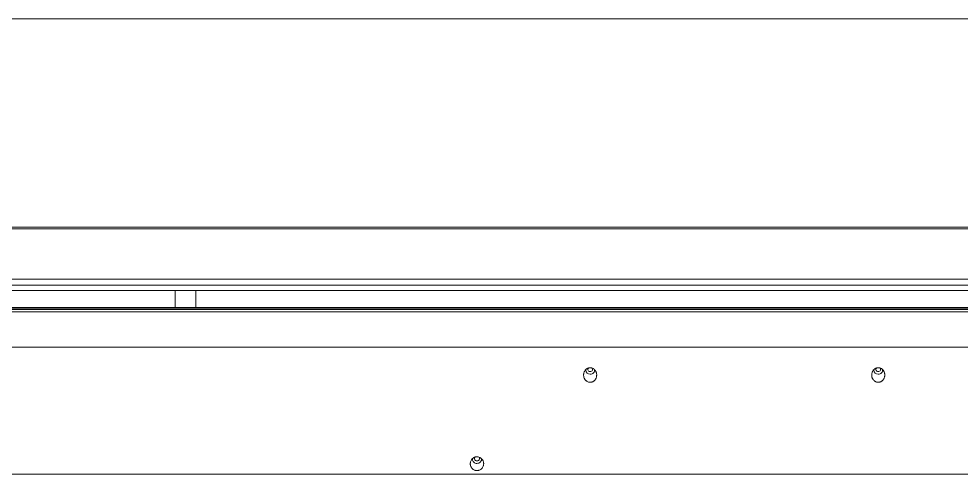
# Model space of a CAD drawing. Header units: inches. Extents: x 3778 to 56227, y -16914 to 35091.
# Drawn here: x 11871.7 to 12009.6, y 17411.9 to 17478.6 of the extents above; entities that cross this region are included whole.
import ezdxf

# ---------------------------------------------------------------- set-up
doc = ezdxf.new("R2010")
doc.units = ezdxf.units.IN
doc.header["$LTSCALE"] = 100
doc.header["$MEASUREMENT"] = 0
doc.layers.add('mark-B', color=2, linetype='Continuous', lineweight=20)
doc.layers.add('RC-LIGHT', color=7, linetype='Continuous')

# ---------------------------------------------------------------- blocks, each defined once
blk = doc.blocks.new('무풍1way 일반')
at = {"layer": 'mark-B'}
for p, q in [((67.26, -399.52), (67.27, -402.05)), ((67.26, -399.52), (67.27, -402.05)), ((70.3, -399.52), (70.29, -402.05)), ((70.3, -399.52), (70.29, -402.05))]:
    blk.add_line(p, q, dxfattribs=at)
for centre, major_axis, start_param, end_param in [((128.03, -411.11), (0.346, 0), 2.380343, 6.283185), ((128.03, -411.11), (0.346, 0), 0, 0.853236), ((170.2, -411.11), (0.346, 0), 2.380343, 6.283185), ((170.2, -411.11), (0.346, 0), 0, 0.853236), ((128.03, -411.21), (-0.641, 0), 6.096653, 6.283185), ((128.03, -411.21), (-0.641, 0), 0, 1.570794), ((128.03, -411.21), (-0.641, 0), 1.570794, 3.288362), ((170.2, -411.21), (-0.641, 0), 6.096653, 6.283185), ((170.2, -411.21), (-0.641, 0), 0, 1.570794), ((170.2, -411.21), (-0.641, 0), 1.570794, 3.288362), ((111.46, -424.26), (-0.666, 0), 6.14093, 6.283185), ((111.46, -424.26), (-0.666, 0), 0, 1.5708), ((111.46, -424.16), (0.372, 0), 2.493546, 6.283185), ((111.46, -424.26), (-0.666, 0), 1.570794, 3.290714), ((111.46, -424.16), (0.372, 0), 0, 0.633621)]:
    blk.add_ellipse(centre, major_axis=major_axis, ratio=0.913545, start_param=start_param, end_param=end_param, dxfattribs=at)
for points, knots in [([(0, -359.74), (38.02, -359.74), (114.05, -359.74), (209.1, -359.74), (285.14, -359.74), (342.16, -359.74), (389.69, -359.74), (422.95, -359.74), (441.96, -359.74), (451.47, -359.74), (456.22, -359.74)], [0, 0, 0, 0, 0.25, 0.5, 0.625, 0.75, 0.875, 0.9375, 0.96875, 1, 1, 1, 1]), ([(0, -359.74), (38.02, -359.74), (114.05, -359.74), (209.1, -359.74), (285.14, -359.74), (342.16, -359.74), (389.69, -359.74), (422.95, -359.74), (441.96, -359.74), (451.47, -359.74), (456.22, -359.74)], [0, 0, 0, 0, 0.25, 0.5, 0.625, 0.75, 0.875, 0.9375, 0.96875, 1, 1, 1, 1]), ([(425.15, -390.48), (420.73, -390.48), (411.87, -390.48), (394.15, -390.48), (363.15, -390.48), (301.15, -390.48), (177.15, -390.48), (70.86, -390.48), (0, -390.48)], [0, 0, 0, 0, 0.03125, 0.0625, 0.125, 0.25, 0.5, 1, 1, 1, 1]), ([(425.15, -390.48), (420.73, -390.48), (411.87, -390.48), (394.15, -390.48), (363.15, -390.48), (301.15, -390.48), (177.15, -390.48), (70.86, -390.48), (0, -390.48)], [0, 0, 0, 0, 0.03125, 0.0625, 0.125, 0.25, 0.5, 1, 1, 1, 1]), ([(426.72, -397.9), (422.27, -397.9), (413.38, -397.9), (395.6, -397.9), (364.49, -397.9), (302.26, -397.9), (213.36, -397.9), (106.68, -397.9), (35.56, -397.9), (0, -397.9)], [0, 0, 0, 0, 0.03125, 0.0625, 0.125, 0.25, 0.5, 0.75, 1, 1, 1, 1]), ([(426.72, -397.9), (422.27, -397.9), (413.38, -397.9), (395.6, -397.9), (364.49, -397.9), (302.26, -397.9), (213.36, -397.9), (106.68, -397.9), (35.56, -397.9), (0, -397.9)], [0, 0, 0, 0, 0.03125, 0.0625, 0.125, 0.25, 0.5, 0.75, 1, 1, 1, 1]), ([(0, -398.74), (71.15, -398.74), (142.3, -398.74), (249.02, -398.74), (284.6, -398.74), (337.96, -398.74), (355.74, -398.74), (382.43, -398.74), (391.32, -398.74), (404.66, -398.74), (409.11, -398.74), (418, -398.74), (422.45, -398.74), (426.89, -398.74)], [0, 0, 0, 0, 0.5, 0.5, 0.75, 0.75, 0.875, 0.875, 0.9375, 0.9375, 0.96875, 0.96875, 1, 1, 1, 1]), ([(0, -398.74), (71.15, -398.74), (142.3, -398.74), (249.02, -398.74), (284.6, -398.74), (337.96, -398.74), (355.74, -398.74), (382.43, -398.74), (391.32, -398.74), (404.66, -398.74), (409.11, -398.74), (418, -398.74), (422.45, -398.74), (426.89, -398.74)], [0, 0, 0, 0, 0.5, 0.5, 0.75, 0.75, 0.875, 0.875, 0.9375, 0.9375, 0.96875, 0.96875, 1, 1, 1, 1]), ([(0, -402.05), (71.15, -402.05), (142.3, -402.05), (249.02, -402.05), (284.59, -402.05), (337.96, -402.05), (355.74, -402.05), (382.42, -402.05), (391.32, -402.05), (404.66, -402.05), (409.1, -402.05), (418, -402.05), (422.44, -402.05), (426.89, -402.05)], [0, 0, 0, 0, 0.5, 0.5, 0.75, 0.75, 0.875, 0.875, 0.9375, 0.9375, 0.96875, 0.96875, 1, 1, 1, 1]), ([(426.89, -402.14), (422.44, -402.14), (417.99, -402.14), (409.1, -402.14), (404.65, -402.14), (391.31, -402.14), (382.42, -402.14), (355.74, -402.14), (337.95, -402.14), (284.59, -402.14), (249.02, -402.14), (142.3, -402.14), (71.15, -402.14), (0, -402.14)], [0, 0, 0, 0, 0.03125, 0.03125, 0.0625, 0.0625, 0.125, 0.125, 0.25, 0.25, 0.5, 0.5, 1, 1, 1, 1]), ([(127.15, -411.49), (127.16, -411.47), (127.16, -411.46), (127.18, -411.43), (127.19, -411.4), (127.21, -411.37), (127.22, -411.34), (127.23, -411.32), (127.27, -411.25), (127.31, -411.2), (127.37, -411.14), (127.38, -411.13), (127.41, -411.1), (127.42, -411.09), (127.45, -411.06), (127.51, -411.02), (127.58, -410.97), (127.62, -410.95), (127.65, -410.93), (127.67, -410.93), (127.74, -410.89), (127.81, -410.87), (127.89, -410.86), (127.9, -410.86), (127.94, -410.85), (127.95, -410.85), (128, -410.85), (128.07, -410.85), (128.14, -410.85), (128.19, -410.86), (128.2, -410.87), (128.23, -410.87), (128.25, -410.88), (128.33, -410.9), (128.39, -410.93), (128.48, -410.97), (128.51, -410.99), (128.55, -411.02), (128.56, -411.03), (128.59, -411.05), (128.6, -411.06), (128.66, -411.12), (128.71, -411.16), (128.77, -411.24), (128.79, -411.27), (128.82, -411.31), (128.82, -411.33), (128.84, -411.35), (128.85, -411.37), (128.89, -411.44), (128.91, -411.5), (128.94, -411.6), (128.95, -411.63), (128.96, -411.68), (128.96, -411.7), (128.97, -411.73), (128.97, -411.74), (128.98, -411.83), (128.99, -411.89), (128.98, -411.99), (128.98, -412.02), (128.97, -412.07), (128.97, -412.09), (128.97, -412.12), (128.96, -412.14), (128.95, -412.22), (128.93, -412.29), (128.9, -412.36), (128.89, -412.38), (128.88, -412.41), (128.87, -412.42), (128.85, -412.47), (128.83, -412.5), (128.78, -412.58), (128.74, -412.63), (128.65, -412.73), (128.6, -412.78), (128.52, -412.83), (128.49, -412.85), (128.43, -412.89), (128.4, -412.9), (128.34, -412.93), (128.31, -412.94), (128.26, -412.95), (128.25, -412.96), (128.21, -412.96), (128.2, -412.97), (128.12, -412.98), (128.05, -412.99), (127.95, -412.98), (127.92, -412.98), (127.85, -412.97), (127.82, -412.96), (127.72, -412.93), (127.66, -412.91), (127.59, -412.87), (127.57, -412.86), (127.55, -412.84), (127.53, -412.83), (127.49, -412.8), (127.46, -412.78), (127.39, -412.72), (127.34, -412.67), (127.29, -412.61), (127.28, -412.59), (127.26, -412.57), (127.25, -412.55), (127.23, -412.51), (127.21, -412.48), (127.17, -412.39), (127.14, -412.33), (127.12, -412.25), (127.11, -412.24), (127.1, -412.2), (127.1, -412.19), (127.09, -412.14), (127.08, -412.11), (127.07, -412.01), (127.07, -411.94), (127.07, -411.86), (127.07, -411.84), (127.07, -411.81), (127.07, -411.79), (127.08, -411.74), (127.09, -411.71), (127.11, -411.61), (127.12, -411.55), (127.15, -411.49)], [0, 0, 0, 0, 0.007812, 0.007812, 0.015625, 0.023437, 0.023437, 0.03125, 0.03125, 0.0625, 0.0625, 0.070312, 0.070312, 0.078125, 0.078125, 0.09375, 0.109375, 0.117187, 0.117187, 0.125, 0.125, 0.15625, 0.15625, 0.164062, 0.164062, 0.171875, 0.171875, 0.1875, 0.203125, 0.203125, 0.210937, 0.210937, 0.21875, 0.21875, 0.25, 0.25, 0.265625, 0.265625, 0.273437, 0.273437, 0.28125, 0.28125, 0.3125, 0.3125, 0.328125, 0.328125, 0.335937, 0.335937, 0.34375, 0.34375, 0.375, 0.375, 0.390625, 0.390625, 0.398437, 0.398437, 0.40625, 0.40625, 0.4375, 0.4375, 0.453125, 0.453125, 0.460937, 0.460937, 0.46875, 0.46875, 0.5, 0.5, 0.507812, 0.507812, 0.515625, 0.515625, 0.53125, 0.53125, 0.5625, 0.5625, 0.59375, 0.59375, 0.609375, 0.609375, 0.625, 0.625, 0.640625, 0.640625, 0.648437, 0.648437, 0.65625, 0.65625, 0.6875, 0.6875, 0.703125, 0.703125, 0.71875, 0.71875, 0.75, 0.75, 0.757812, 0.757812, 0.765625, 0.765625, 0.78125, 0.78125, 0.8125, 0.8125, 0.820312, 0.820312, 0.828125, 0.828125, 0.84375, 0.84375, 0.875, 0.875, 0.882812, 0.882812, 0.890625, 0.890625, 0.90625, 0.90625, 0.9375, 0.9375, 0.945312, 0.945312, 0.953125, 0.953125, 0.96875, 0.96875, 1, 1, 1, 1]), ([(169.32, -411.49), (169.33, -411.47), (169.33, -411.46), (169.35, -411.43), (169.36, -411.4), (169.38, -411.37), (169.39, -411.34), (169.4, -411.32), (169.45, -411.25), (169.49, -411.2), (169.54, -411.14), (169.55, -411.13), (169.58, -411.1), (169.59, -411.09), (169.63, -411.06), (169.68, -411.02), (169.75, -410.97), (169.79, -410.95), (169.82, -410.93), (169.84, -410.93), (169.92, -410.89), (169.98, -410.87), (170.06, -410.86), (170.08, -410.86), (170.11, -410.85), (170.13, -410.85), (170.18, -410.85), (170.24, -410.85), (170.31, -410.85), (170.36, -410.86), (170.38, -410.87), (170.41, -410.87), (170.42, -410.88), (170.5, -410.9), (170.57, -410.93), (170.65, -410.97), (170.68, -410.99), (170.72, -411.02), (170.73, -411.03), (170.76, -411.05), (170.77, -411.06), (170.84, -411.12), (170.88, -411.16), (170.94, -411.24), (170.96, -411.27), (170.99, -411.31), (171, -411.33), (171.01, -411.35), (171.02, -411.37), (171.06, -411.44), (171.08, -411.5), (171.11, -411.6), (171.12, -411.63), (171.13, -411.68), (171.14, -411.7), (171.14, -411.73), (171.15, -411.74), (171.16, -411.83), (171.16, -411.89), (171.16, -411.99), (171.15, -412.02), (171.15, -412.07), (171.15, -412.09), (171.14, -412.12), (171.14, -412.14), (171.12, -412.22), (171.1, -412.29), (171.07, -412.36), (171.07, -412.38), (171.05, -412.41), (171.04, -412.42), (171.02, -412.47), (171.01, -412.5), (170.95, -412.58), (170.91, -412.63), (170.82, -412.73), (170.77, -412.78), (170.69, -412.83), (170.66, -412.85), (170.61, -412.89), (170.58, -412.9), (170.51, -412.93), (170.48, -412.94), (170.44, -412.95), (170.42, -412.96), (170.39, -412.96), (170.37, -412.97), (170.29, -412.98), (170.22, -412.99), (170.12, -412.98), (170.09, -412.98), (170.02, -412.97), (169.99, -412.96), (169.9, -412.93), (169.84, -412.91), (169.76, -412.87), (169.75, -412.86), (169.72, -412.84), (169.71, -412.83), (169.66, -412.8), (169.64, -412.78), (169.56, -412.72), (169.52, -412.67), (169.47, -412.61), (169.46, -412.59), (169.44, -412.57), (169.43, -412.55), (169.4, -412.51), (169.38, -412.48), (169.34, -412.39), (169.31, -412.33), (169.29, -412.25), (169.28, -412.24), (169.28, -412.2), (169.27, -412.19), (169.26, -412.14), (169.26, -412.11), (169.24, -412.01), (169.24, -411.94), (169.24, -411.86), (169.24, -411.84), (169.25, -411.81), (169.25, -411.79), (169.25, -411.74), (169.26, -411.71), (169.28, -411.61), (169.3, -411.55), (169.32, -411.49)], [0, 0, 0, 0, 0.007812, 0.007812, 0.015625, 0.023437, 0.023437, 0.03125, 0.03125, 0.0625, 0.0625, 0.070312, 0.070312, 0.078125, 0.078125, 0.09375, 0.109375, 0.117187, 0.117187, 0.125, 0.125, 0.15625, 0.15625, 0.164062, 0.164062, 0.171875, 0.171875, 0.1875, 0.203125, 0.203125, 0.210937, 0.210937, 0.21875, 0.21875, 0.25, 0.25, 0.265625, 0.265625, 0.273437, 0.273437, 0.28125, 0.28125, 0.3125, 0.3125, 0.328125, 0.328125, 0.335937, 0.335937, 0.34375, 0.34375, 0.375, 0.375, 0.390625, 0.390625, 0.398437, 0.398437, 0.40625, 0.40625, 0.4375, 0.4375, 0.453125, 0.453125, 0.460937, 0.460937, 0.46875, 0.46875, 0.5, 0.5, 0.507812, 0.507812, 0.515625, 0.515625, 0.53125, 0.53125, 0.5625, 0.5625, 0.59375, 0.59375, 0.609375, 0.609375, 0.625, 0.625, 0.640625, 0.640625, 0.648437, 0.648437, 0.65625, 0.65625, 0.6875, 0.6875, 0.703125, 0.703125, 0.71875, 0.71875, 0.75, 0.75, 0.757812, 0.757812, 0.765625, 0.765625, 0.78125, 0.78125, 0.8125, 0.8125, 0.820312, 0.820312, 0.828125, 0.828125, 0.84375, 0.84375, 0.875, 0.875, 0.882812, 0.882812, 0.890625, 0.890625, 0.90625, 0.90625, 0.9375, 0.9375, 0.945312, 0.945312, 0.953125, 0.953125, 0.96875, 0.96875, 1, 1, 1, 1]), ([(110.64, -424.36), (110.65, -424.34), (110.67, -424.31), (110.71, -424.26), (110.73, -424.23), (110.8, -424.16), (110.85, -424.12), (110.92, -424.07), (110.93, -424.06), (110.96, -424.04), (110.97, -424.03), (111.01, -424.01), (111.07, -423.98), (111.13, -423.96), (111.2, -423.94), (111.23, -423.93), (111.32, -423.91), (111.39, -423.9), (111.49, -423.9), (111.52, -423.9), (111.57, -423.91), (111.59, -423.91), (111.62, -423.91), (111.64, -423.92), (111.72, -423.93), (111.78, -423.95), (111.85, -423.99), (111.87, -423.99), (111.9, -424.01), (111.91, -424.02), (111.95, -424.04), (111.98, -424.06), (112.06, -424.11), (112.11, -424.16), (112.17, -424.22), (112.18, -424.23), (112.2, -424.25), (112.21, -424.27), (112.24, -424.3), (112.28, -424.36), (112.32, -424.43), (112.34, -424.47), (112.35, -424.5), (112.36, -424.52), (112.39, -424.59), (112.41, -424.65), (112.43, -424.75), (112.43, -424.78), (112.44, -424.85), (112.44, -424.88), (112.44, -424.98), (112.43, -425.04), (112.42, -425.14), (112.41, -425.17), (112.39, -425.23), (112.38, -425.26), (112.34, -425.36), (112.32, -425.41), (112.27, -425.48), (112.26, -425.5), (112.24, -425.52), (112.23, -425.54), (112.2, -425.58), (112.16, -425.62), (112.1, -425.68), (112.07, -425.71), (112.04, -425.73), (112.03, -425.74), (111.96, -425.79), (111.9, -425.82), (111.81, -425.86), (111.78, -425.87), (111.72, -425.89), (111.69, -425.9), (111.59, -425.92), (111.53, -425.93), (111.44, -425.93), (111.43, -425.93), (111.4, -425.93), (111.38, -425.93), (111.33, -425.92), (111.27, -425.91), (111.2, -425.9), (111.14, -425.88), (111.11, -425.86), (111.02, -425.82), (110.96, -425.79), (110.88, -425.74), (110.86, -425.72), (110.81, -425.67), (110.78, -425.65), (110.71, -425.58), (110.67, -425.53), (110.63, -425.46), (110.62, -425.45), (110.61, -425.42), (110.6, -425.4), (110.58, -425.36), (110.56, -425.33), (110.53, -425.24), (110.51, -425.18), (110.49, -425.1), (110.49, -425.08), (110.49, -425.05), (110.48, -425.03), (110.48, -424.98), (110.48, -424.92), (110.48, -424.84), (110.49, -424.79), (110.49, -424.76), (110.49, -424.74), (110.51, -424.66), (110.53, -424.6), (110.57, -424.48), (110.6, -424.42), (110.64, -424.36)], [0, 0, 0, 0, 0.015625, 0.015625, 0.03125, 0.03125, 0.0625, 0.0625, 0.070312, 0.070312, 0.078125, 0.078125, 0.09375, 0.109375, 0.109375, 0.125, 0.125, 0.15625, 0.15625, 0.171875, 0.171875, 0.179687, 0.179687, 0.1875, 0.1875, 0.21875, 0.21875, 0.226562, 0.226562, 0.234375, 0.234375, 0.25, 0.25, 0.28125, 0.28125, 0.289062, 0.289062, 0.296875, 0.296875, 0.3125, 0.328125, 0.335937, 0.335937, 0.34375, 0.34375, 0.375, 0.375, 0.390625, 0.390625, 0.40625, 0.40625, 0.4375, 0.4375, 0.453125, 0.453125, 0.46875, 0.46875, 0.5, 0.5, 0.507812, 0.507812, 0.515625, 0.515625, 0.53125, 0.546875, 0.554687, 0.554687, 0.5625, 0.5625, 0.59375, 0.59375, 0.609375, 0.609375, 0.625, 0.625, 0.65625, 0.65625, 0.664062, 0.664062, 0.671875, 0.671875, 0.6875, 0.703125, 0.703125, 0.71875, 0.71875, 0.75, 0.75, 0.765625, 0.765625, 0.78125, 0.78125, 0.8125, 0.8125, 0.820312, 0.820312, 0.828125, 0.828125, 0.84375, 0.84375, 0.875, 0.875, 0.882812, 0.882812, 0.890625, 0.890625, 0.90625, 0.921875, 0.929687, 0.929687, 0.9375, 0.9375, 0.96875, 0.96875, 1, 1, 1, 1])]:
    blk.add_open_spline(points, degree=3, knots=knots, dxfattribs=at)
for points, degree in [([(0, -390.27), (141.72, -390.27), (283.44, -390.27), (425.15, -390.27)], 3), ([(0, -390.27), (141.72, -390.27), (283.44, -390.27), (425.15, -390.27)], 3), ([(0, -399.52), (213.45, -399.52), (426.89, -399.52)], 2), ([(0, -399.52), (213.45, -399.52), (426.89, -399.52)], 2), ([(0, -402.34), (142.45, -402.34), (284.89, -402.34), (427.34, -402.34)], 3), ([(427.34, -402.66), (284.89, -402.66), (142.45, -402.66), (0, -402.66)], 3), ([(436.52, -407.82), (291.01, -407.82), (145.51, -407.82), (0, -407.82)], 3), ([(439.26, -426.45), (292.84, -426.45), (146.42, -426.45), (0, -426.45)], 3)]:
    blk.add_open_spline(points, degree=degree, dxfattribs=at)

msp = doc.modelspace()

# ---------------------------------------------------------------- block references
at = {"layer": 'RC-LIGHT'}
msp.add_blockref('무풍1way 일반', (11827.31, 17838.34), dxfattribs=at)

doc.saveas('drawing.dxf')
